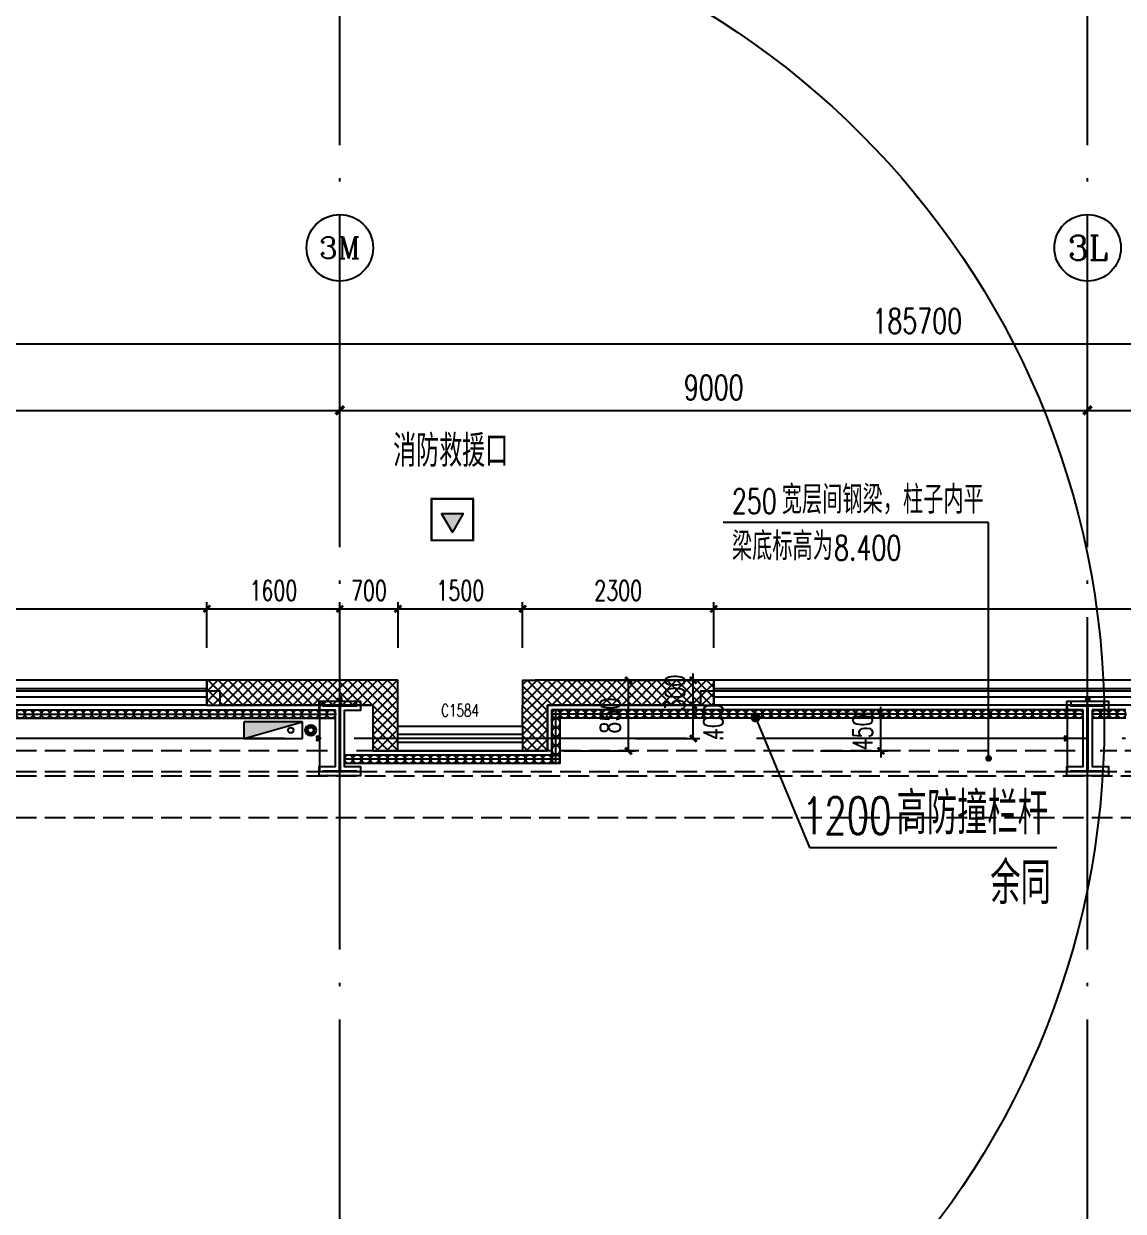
# Model space of a CAD drawing. Extents: x -1313754 to 847533, y 489853 to 941203.
# Drawn here: x -231658 to -218425, y 615032 to 629320 of the extents above; entities that cross this region are included whole.
import ezdxf
from ezdxf.enums import TextEntityAlignment as Align

# ---------------------------------------------------------------- set-up
doc = ezdxf.new("R2010")
doc.units = 0
doc.header["$LTSCALE"] = 1000
doc.header["$MEASUREMENT"] = 0
doc.linetypes.add('DASH', pattern=[0.35, 0.25, -0.1])
doc.linetypes.add('DOTE', pattern=[2.42, 2, -0.2, 0.02, -0.2])
doc.layers.get('Defpoints').update_dxf_attribs({"color": 210})
for name, color, linetype in [('A-AXIS-D', 1, 'Continuous'), ('A-AXIS-DOTE', 14, 'DOTE'), ('A-AXIS-DP', 126, 'Continuous'), ('A-AXIS-SYMB', 3, 'Continuous'), ('A-HATCH-2', 251, 'Continuous'), ('A-HRAIL', 173, 'Continuous'), ('A-LIN-V', 9, 'Continuous'), ('A-SFCE', 30, 'Continuous'), ('A-TEXT', 61, 'Continuous'), ('A-WINDOW', 140, 'Continuous'), ('AS-COLN', 6, 'Continuous'), ('AS-WALL', 40, 'Continuous'), ('AS-结构边线层', 200, 'Continuous'), ('DIM_SYMB', 3, 'Continuous'), ('PUB_HATCH', 8, 'Continuous'), ('PUB_TEXT', 7, 'Continuous'), ('RP-N2-01$0$$0$A-WIND-J', 1, 'Continuous'), ('RP-N2-01$0$A-WIND-J', 3, 'Continuous'), ('SB_ZF消火栓', 10, 'Continuous'), ('SB_ZF消火栓M', 10, 'Continuous'), ('建-窗', 4, 'Continuous'), ('建-门窗编号', 7, 'Continuous')]:
    doc.layers.add(name, color=color, linetype=linetype)
doc.layers.add('LG-ZF消防', color=1, linetype='Continuous', lineweight=60)
doc.styles.add('_TCH_AXIS', font='COMPLEX', dxfattribs={"bigfont": 'GBCBIG'})
doc.styles.add('_TCH_DIM', font='SIMPLEX', dxfattribs={"bigfont": 'GBCBIG'})
doc.styles.add('_TCH_DIM_T3', font='SIMPLEX', dxfattribs={"width": 0.705882, "bigfont": 'GBCBIG'})
doc.styles.add('A-WIN-LABEL', font='SIMPLEX', dxfattribs={"bigfont": 'GBCBIG'})
doc.dimstyles.new('_TCH_ARCH&&10', dxfattribs={"dimtxt": 29.75, "dimasz": 10, "dimexe": 10, "dimexo": 10, "dimgap": 12.625, "dimtad": 1, "dimdec": 0, "dimzin": 0, "dimdsep": 46, "dimtxsty": '_TCH_DIM_T3', "dimblk": 'ARCHTICK', "dimcen": 0.09, "dimclrt": 7, "dimazin": 2, "dimtfac": 1, "dimtdec": 0, "dimtix": 1, "dimtmove": 2, "dimatfit": 3, "dimfxl": 0, "dimtolj": 1, "dimtzin": 0, "dimarcsym": 0})
doc.dimstyles.new('_TCH_ARCH&&100', dxfattribs={"dimtxt": 297.5, "dimasz": 100, "dimexe": 100, "dimexo": 100, "dimgap": 126.25, "dimtad": 1, "dimdec": 0, "dimzin": 0, "dimdsep": 46, "dimtxsty": '_TCH_DIM_T3', "dimblk": 'ARCHTICK', "dimcen": 0.09, "dimclrt": 7, "dimazin": 2, "dimtfac": 1, "dimtdec": 0, "dimtix": 1, "dimtmove": 2, "dimatfit": 3, "dimfxl": 0, "dimtolj": 1, "dimtzin": 0, "dimarcsym": 0})
doc.dimstyles.new('_TCH_ARCH&&80', dxfattribs={"dimtxt": 238, "dimasz": 80, "dimexe": 80, "dimexo": 80, "dimgap": 101, "dimtad": 1, "dimdec": 0, "dimzin": 0, "dimdsep": 46, "dimtxsty": '_TCH_DIM_T3', "dimblk": 'ARCHTICK', "dimcen": 0.09, "dimclrt": 7, "dimazin": 2, "dimtfac": 1, "dimtdec": 0, "dimtix": 1, "dimtmove": 2, "dimatfit": 3, "dimfxl": 0, "dimtolj": 1, "dimtzin": 0, "dimarcsym": 0})
pattern_1 = [(45, (60, 0), (-60.000061, 60.000061), []), (135, (60, 0), (-60.000061, -60.000061), [])]

# ---------------------------------------------------------------- blocks, each defined once
blk = doc.blocks.new('_ArchTick')
at = {"color": 0, "linetype": 'ByBlock', "const_width": 0.4}
blk.add_lwpolyline([(-0.5, -0.5), (0.5, 0.5)], dxfattribs=at)
blk = doc.blocks.new('*D1420')
at = {"layer": 'A-AXIS-D', "color": 0, "lineweight": -2}
for p, q in [((-16118, -180910), (-16118, -180052)), ((-16118, -180152), (-7118, -180152)), ((-7118, -180910), (-7118, -180052))]:
    blk.add_line(p, q, dxfattribs=at)
at = {"layer": 'Defpoints', "color": 0}
for p in [(-7118, -180152), (-16118, -181010), (-7118, -181010)]:
    blk.add_point(p, dxfattribs=at)
at = {"layer": 'A-AXIS-D', "color": 0, "lineweight": -2, "xscale": 100, "yscale": 100, "zscale": 100, "rotation": 180}
blk.add_blockref('_ArchTick', (-16118, -180152), dxfattribs=at)
at = {"layer": 'A-AXIS-D', "color": 0, "lineweight": -2, "xscale": 100, "yscale": 100, "zscale": 100}
blk.add_blockref('_ArchTick', (-7118, -180152), dxfattribs=at)
at = {"layer": 'A-AXIS-D', "color": 7, "insert": (-11618, -179877), "char_height": 297.5, "attachment_point": 5, "style": '_TCH_DIM_T3'}
blk.add_mtext('\\A1;9000', dxfattribs=at)
blk = doc.blocks.new('*D1421')
at = {"layer": 'A-AXIS-D', "color": 0, "lineweight": -2}
for p, q in [((-7118, -180910), (-7118, -180052)), ((-7118, -180152), (1882, -180152)), ((1882, -180910), (1882, -180052))]:
    blk.add_line(p, q, dxfattribs=at)
at = {"layer": 'Defpoints', "color": 0}
for p in [(1882, -180152), (-7118, -181010), (1882, -181010)]:
    blk.add_point(p, dxfattribs=at)
at = {"layer": 'A-AXIS-D', "color": 0, "lineweight": -2, "xscale": 100, "yscale": 100, "zscale": 100, "rotation": 180}
blk.add_blockref('_ArchTick', (-7118, -180152), dxfattribs=at)
at = {"layer": 'A-AXIS-D', "color": 0, "lineweight": -2, "xscale": 100, "yscale": 100, "zscale": 100}
blk.add_blockref('_ArchTick', (1882, -180152), dxfattribs=at)
at = {"layer": 'A-AXIS-D', "color": 7, "insert": (-2618, -179877), "char_height": 297.5, "attachment_point": 5, "style": '_TCH_DIM_T3'}
blk.add_mtext('\\A1;9000', dxfattribs=at)
blk = doc.blocks.new('*D1422')
at = {"layer": 'A-AXIS-D', "color": 0, "lineweight": -2}
for p, q in [((1882, -180910), (1882, -180052)), ((1882, -180152), (10882, -180152)), ((10882, -180910), (10882, -180052))]:
    blk.add_line(p, q, dxfattribs=at)
at = {"layer": 'Defpoints', "color": 0}
for p in [(10882, -180152), (1882, -181010), (10882, -181010)]:
    blk.add_point(p, dxfattribs=at)
at = {"layer": 'A-AXIS-D', "color": 0, "lineweight": -2, "xscale": 100, "yscale": 100, "zscale": 100, "rotation": 180}
blk.add_blockref('_ArchTick', (1882, -180152), dxfattribs=at)
at = {"layer": 'A-AXIS-D', "color": 0, "lineweight": -2, "xscale": 100, "yscale": 100, "zscale": 100}
blk.add_blockref('_ArchTick', (10882, -180152), dxfattribs=at)
at = {"layer": 'A-AXIS-D', "color": 7, "insert": (6382, -179877), "char_height": 297.5, "attachment_point": 5, "style": '_TCH_DIM_T3'}
blk.add_mtext('\\A1;9000', dxfattribs=at)
blk = doc.blocks.new('*D1433')
at = {"layer": 'A-AXIS-D', "color": 0, "lineweight": -2}
for p, q in [((-93018, -180810), (-93018, -179252)), ((92682, -180810), (92682, -179252)), ((-93018, -179352), (92682, -179352))]:
    blk.add_line(p, q, dxfattribs=at)
at = {"layer": 'Defpoints', "color": 0}
for p in [(92682, -179352), (-93018, -180910), (92682, -180910)]:
    blk.add_point(p, dxfattribs=at)
at = {"layer": 'A-AXIS-D', "color": 0, "lineweight": -2, "xscale": 100, "yscale": 100, "zscale": 100, "rotation": 180}
blk.add_blockref('_ArchTick', (-93018, -179352), dxfattribs=at)
at = {"layer": 'A-AXIS-D', "color": 0, "lineweight": -2, "xscale": 100, "yscale": 100, "zscale": 100}
blk.add_blockref('_ArchTick', (92682, -179352), dxfattribs=at)
at = {"layer": 'A-AXIS-D', "color": 7, "insert": (-168, -179077), "char_height": 297.5, "attachment_point": 5, "style": '_TCH_DIM_T3'}
blk.add_mtext('\\A1;185700', dxfattribs=at)
blk = doc.blocks.new('43243')
at = {"layer": 'AS-结构边线层'}
blk.add_lwpolyline([(-200454, 621120), (-210494, 621120), (-210494, 621290), (-223514, 621290), (-223514, 621120), (-225354, 621120), (-225354, 620570), (-227454, 620570), (-227454, 621120), (-229294, 621120), (-229294, 621290), (-250514, 621290), (-250514, 621120), (-252354, 621120), (-252354, 620570), (-254454, 620570), (-254454, 621120), (-263994, 621120), (-263994, 621290), (-277514, 621290)], dxfattribs=at)
blk = doc.blocks.new('*D1754')
at = {"layer": 'A-AXIS-DP', "color": 0, "lineweight": -2}
for p, q in [((-221342, 621020), (-221342, 621100)), ((-222070, 621020), (-221262, 621020)), ((-221342, 620570), (-221342, 621020)), ((-222070, 620570), (-221262, 620570)), ((-221342, 620570), (-221342, 620490))]:
    blk.add_line(p, q, dxfattribs=at)
at = {"layer": 'Defpoints', "color": 0}
for p in [(-222150, 621020), (-221342, 621020), (-222150, 620570)]:
    blk.add_point(p, dxfattribs=at)
at = {"layer": 'A-AXIS-DP', "color": 0, "lineweight": -2, "xscale": 80, "yscale": 80, "zscale": 80}
for p, rotation in [((-221342, 621020), 270), ((-221342, 620570), 90)]:
    blk.add_blockref('_ArchTick', p, dxfattribs=dict(at, rotation=rotation))
at = {"layer": 'A-AXIS-DP', "color": 7, "insert": (-221562, 620795), "char_height": 238, "attachment_point": 5, "rotation": 90, "style": '_TCH_DIM_T3'}
blk.add_mtext('\\A1;450', dxfattribs=at)
blk = doc.blocks.new('4324324')
at = {"layer": 'A-HATCH-2', "linetype": 'DASH'}
for p, q in [((-294754.2, 620270), (-135554.2, 620270)), ((-294754.2, 619770), (-135554.2, 619770))]:
    blk.add_line(p, q, dxfattribs=at)
blk = doc.blocks.new('*D1767')
at = {"layer": 'A-AXIS-DP', "color": 0, "lineweight": -2}
for p, q in [((-165054, 621030), (-165054, 621079)), ((-165054, 621069), (-164654, 621069)), ((-164654, 621030), (-164654, 621079))]:
    blk.add_line(p, q, dxfattribs=at)
at = {"layer": 'Defpoints', "color": 0}
for p in [(-165054, 621020), (-164654, 621069), (-164654, 621020)]:
    blk.add_point(p, dxfattribs=at)
at = {"layer": 'A-AXIS-DP', "color": 0, "lineweight": -2, "xscale": 10, "yscale": 10, "zscale": 10, "rotation": 180}
blk.add_blockref('_ArchTick', (-165054, 621069), dxfattribs=at)
at = {"layer": 'A-AXIS-DP', "color": 0, "lineweight": -2, "xscale": 10, "yscale": 10, "zscale": 10}
blk.add_blockref('_ArchTick', (-164654, 621069), dxfattribs=at)
at = {"layer": 'A-AXIS-DP', "color": 7, "insert": (-164854, 621096), "char_height": 29.8, "attachment_point": 5, "style": '_TCH_DIM_T3'}
blk.add_mtext('\\A1;400', dxfattribs=at)
blk = doc.blocks.new('*D1768')
at = {"layer": 'A-AXIS-DP', "color": 0, "lineweight": -2}
for p, q in [((-165064, 621020), (-165105, 621020)), ((-165095, 620220), (-165095, 621020)), ((-165064, 620220), (-165105, 620220))]:
    blk.add_line(p, q, dxfattribs=at)
at = {"layer": 'Defpoints', "color": 0}
for p in [(-165095, 621020), (-165054, 621020), (-165054, 620220)]:
    blk.add_point(p, dxfattribs=at)
at = {"layer": 'A-AXIS-DP', "color": 0, "lineweight": -2, "xscale": 10, "yscale": 10, "zscale": 10}
for p, rotation in [((-165095, 621020), 90), ((-165095, 620220), 270)]:
    blk.add_blockref('_ArchTick', p, dxfattribs=dict(at, rotation=rotation))
at = {"layer": 'A-AXIS-DP', "color": 7, "insert": (-165123, 620620), "char_height": 29.8, "attachment_point": 5, "rotation": 90, "style": '_TCH_DIM_T3'}
blk.add_mtext('\\A1;800', dxfattribs=at)
blk = doc.blocks.new('RP-N2-01$0$$0$xfjy')
at = {"layer": 'RP-N2-01$0$$0$A-WIND-J'}
h = blk.add_hatch(color=256, dxfattribs=at)
h.dxf.hatch_style = 1
h.paths.add_polyline_path([(1141876, -26214), (1142135, -26214), (1142005, -25989)])
at = {"layer": 'RP-N2-01$0$$0$A-WIND-J', "const_width": 25}
blk.add_lwpolyline([(1141755, -25889), (1141755, -26389), (1142255, -26389), (1142255, -25889)], close=True, dxfattribs=at)
at = {"layer": 'RP-N2-01$0$$0$A-WIND-J'}
for points in [[(1141755, -26389), (1142255, -26389), (1142255, -25889), (1141755, -25889)], [(1141876, -26214), (1142135, -26214), (1142005, -25989)]]:
    blk.add_lwpolyline(points, close=True, dxfattribs=at)
blk = doc.blocks.new('RP-N2-01$0$xfjy')
at = {"layer": 'RP-N2-01$0$$0$A-WIND-J'}
blk.add_blockref('RP-N2-01$0$$0$xfjy', (0, 0), dxfattribs=at)
blk = doc.blocks.new('1232')
at = {"layer": 'RP-N2-01$0$A-WIND-J', "xscale": -1, "rotation": 180}
blk.add_blockref('RP-N2-01$0$xfjy', (-1368505, 597215, 0), dxfattribs=at)
at = {"layer": 'A-TEXT', "style": '_TCH_DIM'}
blk.add_text('消防救援口', height=384.1, dxfattribs=at).set_placement((-227211, 623989, 0))
blk = doc.blocks.new('99平面图例外参$0$$LinePat$圆环')
for points in [[(0, 150), (300, 150)], [(0, 0), (300, 0)], [(0, -150), (300, -150)]]:
    blk.add_lwpolyline(points)
at = {"color": 0}
blk.add_circle((150, 0), 150, dxfattribs=at)
blk = doc.blocks.new('34242343243')
at = {"layer": 'A-HRAIL', "yscale": 0.3333333333333333, "zscale": 0.3333333333333333}
for p, xscale, rotation in [((-231748, 621014), 0.3368181818181785, 2.040338504593629e-10), ((-231647, 621014), 0.3368181818181785, 2.040338504593629e-10), ((-231546, 621014), 0.3368181818181785, 2.040338504593629e-10), ((-231445, 621014), 0.3368181818181785, 2.040338504593629e-10), ((-231344, 621014), 0.3368181818181785, 2.040338504593629e-10), ((-231243, 621014), 0.3368181818181785, 2.040338504593629e-10), ((-231142, 621014), 0.3368181818181785, 2.040338504593629e-10), ((-231041, 621014), 0.3368181818181785, 2.040338504593629e-10), ((-230940, 621014), 0.3368181818181785, 2.040338504593629e-10), ((-230839, 621014), 0.3368181818181785, 2.040338504593629e-10), ((-230737, 621014), 0.3368181818181785, 2.040338504593629e-10), ((-230636, 621014), 0.3368181818181785, 2.040338504593629e-10), ((-230535, 621014), 0.3368181818181785, 2.040338504593629e-10), ((-230434, 621014), 0.3368181818181785, 2.040338504593629e-10), ((-230333, 621014), 0.3368181818181785, 2.040338504593629e-10), ((-230232, 621014), 0.3368181818181785, 2.040338504593629e-10), ((-230131, 621014), 0.3368181818181785, 2.040338504593629e-10), ((-230030, 621014), 0.3368181818181785, 2.040338504593629e-10), ((-229929, 621014), 0.3368181818181785, 2.040338504593629e-10), ((-229828, 621014), 0.3368181818181785, 2.040338504593629e-10), ((-229727, 621014), 0.3368181818181785, 2.040338504593629e-10), ((-229626, 621014), 0.3368181818181785, 2.040338504593629e-10), ((-229525, 621014), 0.3368181818181785, 2.040338504593629e-10), ((-229424, 621014), 0.3368181818181785, 2.040338504593629e-10), ((-229323, 621014), 0.3368181818181785, 2.040338504593629e-10), ((-229222, 621014), 0.3368181818181785, 2.040338504593629e-10), ((-229121, 621014), 0.3368181818181785, 2.040338504593629e-10), ((-229020, 621014), 0.3368181818181785, 2.040338504593629e-10), ((-228919, 621014), 0.3368181818181785, 2.040338504593629e-10), ((-228818, 621014), 0.3368181818181785, 2.040338504593629e-10), ((-228717, 621014), 0.3368181818181785, 2.040338504593629e-10), ((-228616, 621014), 0.3368181818181785, 2.040338504593629e-10), ((-228514, 621014), 0.3368181818181785, 2.040338504593629e-10), ((-228413, 621014), 0.3368181818181785, 2.040338504593629e-10), ((-228312, 621014), 0.3368181818181785, 2.040338504593629e-10), ((-228211, 621014), 0.3368181818181785, 2.040338504593629e-10), ((-228110, 621014), 0.3368181818181785, 2.040338504593629e-10), ((-228009, 621014), 0.3368181818181785, 2.040338504593629e-10), ((-225254, 620962), -0.3611111227129974, 270), ((-225203, 621014), -0.3384127415468572, 359.9999999997966), ((-225254, 620853), -0.3611111227129974, 270), ((-225101, 621014), -0.3384127415468572, 359.9999999997966), ((-225000, 621014), -0.3384127415468572, 359.9999999997966), ((-224898, 621014), -0.3384127415468572, 359.9999999997966), ((-224797, 621014), -0.3384127415468572, 359.9999999997966), ((-224695, 621014), -0.3384127415468572, 359.9999999997966), ((-224594, 621014), -0.3384127415468572, 359.9999999997966), ((-224492, 621014), -0.3384127415468572, 359.9999999997966), ((-224390, 621014), -0.3384127415468572, 359.9999999997966), ((-224289, 621014), -0.3384127415468572, 359.9999999997966), ((-224187, 621014), -0.3384127415468572, 359.9999999997966), ((-224086, 621014), -0.3384127415468572, 359.9999999997966), ((-223984, 621014), -0.3384127415468572, 359.9999999997966), ((-223883, 621014), -0.3384127415468572, 359.9999999997966), ((-223781, 621014), -0.3384127415468572, 359.9999999997966), ((-223680, 621014), -0.3384127415468572, 359.9999999997966), ((-223578, 621014), -0.3384127415468572, 359.9999999997966), ((-223477, 621014), -0.3384127415468572, 359.9999999997966), ((-223375, 621014), -0.3384127415468572, 359.9999999997966), ((-223274, 621014), -0.3384127415468572, 359.9999999997966), ((-223172, 621014), -0.3384127415468572, 359.9999999997966), ((-223071, 621014), -0.3384127415468572, 359.9999999997966), ((-222969, 621014), -0.3384127415468572, 359.9999999997966), ((-222868, 621014), -0.3384127415468572, 359.9999999997966), ((-222766, 621014), -0.3384127415468572, 359.9999999997966), ((-222665, 621014), -0.3384127415468572, 359.9999999997966), ((-222563, 621014), -0.3384127415468572, 359.9999999997966), ((-222462, 621014), -0.3384127415468572, 359.9999999997966), ((-222360, 621014), -0.3384127415468572, 359.9999999997966), ((-222258, 621014), -0.3384127415468572, 359.9999999997966), ((-222157, 621014), -0.3384127415468572, 359.9999999997966), ((-222055, 621014), -0.3384127415468572, 359.9999999997966), ((-221954, 621014), -0.3384127415468572, 359.9999999997966), ((-221852, 621014), -0.3384127415468572, 359.9999999997966), ((-221751, 621014), -0.3384127415468572, 359.9999999997966), ((-221649, 621014), -0.3384127415468572, 359.9999999997966), ((-221548, 621014), -0.3384127415468572, 359.9999999997966), ((-221446, 621014), -0.3384127415468572, 359.9999999997966), ((-221345, 621014), -0.3384127415468572, 359.9999999997966), ((-221243, 621014), -0.3384127415468572, 359.9999999997966), ((-221142, 621014), -0.3384127415468572, 359.9999999997966), ((-221040, 621014), -0.3384127415468572, 359.9999999997966), ((-220939, 621014), -0.3384127415468572, 359.9999999997966), ((-220837, 621014), -0.3384127415468572, 359.9999999997966), ((-220736, 621014), -0.3384127415468572, 359.9999999997966), ((-220634, 621014), -0.3384127415468572, 359.9999999997966), ((-220533, 621014), -0.3384127415468572, 359.9999999997966), ((-220431, 621014), -0.3384127415468572, 359.9999999997966), ((-220330, 621014), -0.3384127415468572, 359.9999999997966), ((-220228, 621014), -0.3384127415468572, 359.9999999997966), ((-220126, 621014), -0.3384127415468572, 359.9999999997966), ((-220025, 621014), -0.3384127415468572, 359.9999999997966), ((-219923, 621014), -0.3384127415468572, 359.9999999997966), ((-219822, 621014), -0.3384127415468572, 359.9999999997966), ((-219720, 621014), -0.3384127415468572, 359.9999999997966), ((-219619, 621014), -0.3384127415468572, 359.9999999997966), ((-219517, 621014), -0.3384127415468572, 359.9999999997966), ((-219416, 621014), -0.3384127415468572, 359.9999999997966), ((-219314, 621014), -0.3384127415468572, 359.9999999997966), ((-219213, 621014), -0.3384127415468572, 359.9999999997966), ((-219111, 621014), -0.3384127415468572, 359.9999999997966), ((-219010, 621014), -0.3384127415468572, 359.9999999997966), ((-218908, 621014), -0.3384127415468572, 359.9999999997966), ((-218699, 621014), -0.3368181818181818, 359.9999999997967), ((-218598, 621014), -0.3368181818181818, 359.9999999997967), ((-218497, 621014), -0.3368181818181818, 359.9999999997967), ((-218396, 621014), -0.3368181818181818, 359.9999999997967), ((-225254, 620745), -0.3611111227129974, 270), ((-225254, 620637), -0.3611111227129974, 270), ((-225254, 620528), -0.3611111227129974, 270), ((-225254, 620420), -0.3611111227129974, 270)]:
    blk.add_blockref('99平面图例外参$0$$LinePat$圆环', p, dxfattribs=dict(at, xscale=xscale, rotation=rotation))
at = {"layer": 'A-HRAIL', "xscale": -0.3461333288391431, "yscale": 0.3333333333333333, "zscale": 0.3333333333333333}
for p in [(-227696, 620470), (-227593, 620470), (-227489, 620470), (-227385, 620470), (-227281, 620470), (-227177, 620470), (-227073, 620470), (-226969, 620470), (-226866, 620470), (-226762, 620470), (-226658, 620470), (-226554, 620470), (-226450, 620470), (-226346, 620470), (-226243, 620470), (-226139, 620470), (-226035, 620470), (-225931, 620470), (-225827, 620470), (-225723, 620470), (-225620, 620470), (-225516, 620470), (-225412, 620470), (-225308, 620470), (-225204, 620470)]:
    blk.add_blockref('99平面图例外参$0$$LinePat$圆环', p, dxfattribs=at)
blk = doc.blocks.new('A$C5D961328')
at = {"layer": 'SB_ZF消火栓'}
blk.add_hatch(color=256, dxfattribs=at).paths.add_polyline_path([(0, 40), (700, 40), (700, 240)])
at = {"layer": 'A-LIN-V', "ltscale": 500}
blk.add_circle((350, 40), 10001, dxfattribs=at)
at = {"layer": 'SB_ZF消火栓'}
for p, q in [((700, 240), (0, 240)), ((0, 240), (0, 40)), ((700, 240), (0, 40)), ((700, 240), (700, 40)), ((0, 40), (700, 40))]:
    blk.add_line(p, q, dxfattribs=at)
at = {"layer": 'SB_ZF消火栓', "color": 1}
blk.add_circle((140, 140), 32.5, dxfattribs=at)
blk = doc.blocks.new('we42342343234')
at = {"layer": 'LG-ZF消防'}
blk.add_circle((-228204, 620820), 50, dxfattribs=at)
at = {"layer": 'SB_ZF消火栓M', "rotation": 180}
blk.add_blockref('A$C5D961328', (-228304, 620960), dxfattribs=at)
blk = doc.blocks.new('234243242332')
at = {"layer": 'SB_ZF消火栓'}
blk.add_blockref('we42342343234', (0, 0), dxfattribs=at)
blk = doc.blocks.new('*D741')
at = {"layer": 'A-AXIS-DP', "color": 0, "lineweight": -2}
for p, q in [((-224294, 621420), (-223520, 621420)), ((-223600, 621420), (-223600, 621500)), ((-223600, 621120), (-223600, 621420)), ((-224294, 621120), (-223520, 621120)), ((-223600, 621120), (-223600, 621040))]:
    blk.add_line(p, q, dxfattribs=at)
at = {"layer": 'Defpoints', "color": 0}
for p in [(-224374, 621420), (-223600, 621420), (-224374, 621120)]:
    blk.add_point(p, dxfattribs=at)
at = {"layer": 'A-AXIS-DP', "color": 0, "lineweight": -2, "xscale": 80, "yscale": 80, "zscale": 80}
for p, rotation in [((-223600, 621420), 270), ((-223600, 621120), 90)]:
    blk.add_blockref('_ArchTick', p, dxfattribs=dict(at, rotation=rotation))
at = {"layer": 'A-AXIS-DP', "color": 7, "insert": (-223820, 621270), "char_height": 238, "attachment_point": 5, "rotation": 90, "style": '_TCH_DIM_T3'}
blk.add_mtext('\\A1;300', dxfattribs=at)
blk = doc.blocks.new('*D742')
at = {"layer": 'A-AXIS-DP', "color": 0, "lineweight": -2}
for p, q in [((-224294, 621120), (-223520, 621120)), ((-223600, 620720), (-223600, 621120)), ((-224294, 620720), (-223520, 620720))]:
    blk.add_line(p, q, dxfattribs=at)
at = {"layer": 'Defpoints', "color": 0}
for p in [(-224374, 621120), (-223600, 621120), (-224374, 620720)]:
    blk.add_point(p, dxfattribs=at)
at = {"layer": 'A-AXIS-DP', "color": 0, "lineweight": -2, "xscale": 80, "yscale": 80, "zscale": 80}
for p, rotation in [((-223600, 621120), 90), ((-223600, 620720), 270)]:
    blk.add_blockref('_ArchTick', p, dxfattribs=dict(at, rotation=rotation))
at = {"layer": 'A-AXIS-DP', "color": 7, "insert": (-223360, 620920), "char_height": 238, "attachment_point": 5, "rotation": 90, "style": '_TCH_DIM_T3'}
blk.add_mtext('\\A1;400', dxfattribs=at)
blk = doc.blocks.new('*D743')
at = {"layer": 'A-AXIS-DP', "color": 0, "lineweight": -2}
for p, q in [((-225164, 621420), (-224300, 621420)), ((-224380, 620570), (-224380, 621420)), ((-225164, 620570), (-224300, 620570))]:
    blk.add_line(p, q, dxfattribs=at)
at = {"layer": 'Defpoints', "color": 0}
for p in [(-225244, 621420), (-224380, 621420), (-225244, 620570)]:
    blk.add_point(p, dxfattribs=at)
at = {"layer": 'A-AXIS-DP', "color": 0, "lineweight": -2, "xscale": 80, "yscale": 80, "zscale": 80}
for p, rotation in [((-224380, 621420), 90), ((-224380, 620570), 270)]:
    blk.add_blockref('_ArchTick', p, dxfattribs=dict(at, rotation=rotation))
at = {"layer": 'A-AXIS-DP', "color": 7, "insert": (-224600, 620995), "char_height": 238, "attachment_point": 5, "rotation": 90, "style": '_TCH_DIM_T3'}
blk.add_mtext('\\A1;850', dxfattribs=at)
blk = doc.blocks.new('*D919')
at = {"layer": 'A-AXIS-DP', "color": 0, "lineweight": -2}
for p, q in [((-250354, 621810), (-250354, 622360)), ((-250354, 622280), (-229454, 622280)), ((-229454, 621810), (-229454, 622360))]:
    blk.add_line(p, q, dxfattribs=at)
at = {"layer": 'Defpoints', "color": 0}
for p in [(-229454, 622280), (-250354, 621730), (-229454, 621730)]:
    blk.add_point(p, dxfattribs=at)
at = {"layer": 'A-AXIS-DP', "color": 0, "lineweight": -2, "xscale": 80, "yscale": 80, "zscale": 80, "rotation": 180}
blk.add_blockref('_ArchTick', (-250354, 622280), dxfattribs=at)
at = {"layer": 'A-AXIS-DP', "color": 0, "lineweight": -2, "xscale": 80, "yscale": 80, "zscale": 80}
blk.add_blockref('_ArchTick', (-229454, 622280), dxfattribs=at)
at = {"layer": 'A-AXIS-DP', "color": 7, "insert": (-239904, 622500), "char_height": 238, "attachment_point": 5, "style": '_TCH_DIM_T3'}
blk.add_mtext('\\A1;20900', dxfattribs=at)
blk = doc.blocks.new('*D920')
at = {"layer": 'A-AXIS-DP', "color": 0, "lineweight": -2}
for p, q in [((-229454, 621810), (-229454, 622360)), ((-229454, 622280), (-227854, 622280)), ((-227854, 621810), (-227854, 622360))]:
    blk.add_line(p, q, dxfattribs=at)
at = {"layer": 'Defpoints', "color": 0}
for p in [(-227854, 622280), (-229454, 621730), (-227854, 621730)]:
    blk.add_point(p, dxfattribs=at)
at = {"layer": 'A-AXIS-DP', "color": 0, "lineweight": -2, "xscale": 80, "yscale": 80, "zscale": 80, "rotation": 180}
blk.add_blockref('_ArchTick', (-229454, 622280), dxfattribs=at)
at = {"layer": 'A-AXIS-DP', "color": 0, "lineweight": -2, "xscale": 80, "yscale": 80, "zscale": 80}
blk.add_blockref('_ArchTick', (-227854, 622280), dxfattribs=at)
at = {"layer": 'A-AXIS-DP', "color": 7, "insert": (-228654, 622500), "char_height": 238, "attachment_point": 5, "style": '_TCH_DIM_T3'}
blk.add_mtext('\\A1;1600', dxfattribs=at)
blk = doc.blocks.new('*D921')
at = {"layer": 'A-AXIS-DP', "color": 0, "lineweight": -2}
for p, q in [((-227854, 621810), (-227854, 622360)), ((-227854, 622280), (-227154, 622280)), ((-227154, 621810), (-227154, 622360))]:
    blk.add_line(p, q, dxfattribs=at)
at = {"layer": 'Defpoints', "color": 0}
for p in [(-227154, 622280), (-227854, 621730), (-227154, 621730)]:
    blk.add_point(p, dxfattribs=at)
at = {"layer": 'A-AXIS-DP', "color": 0, "lineweight": -2, "xscale": 80, "yscale": 80, "zscale": 80, "rotation": 180}
blk.add_blockref('_ArchTick', (-227854, 622280), dxfattribs=at)
at = {"layer": 'A-AXIS-DP', "color": 0, "lineweight": -2, "xscale": 80, "yscale": 80, "zscale": 80}
blk.add_blockref('_ArchTick', (-227154, 622280), dxfattribs=at)
at = {"layer": 'A-AXIS-DP', "color": 7, "insert": (-227504, 622500), "char_height": 238, "attachment_point": 5, "style": '_TCH_DIM_T3'}
blk.add_mtext('\\A1;700', dxfattribs=at)
blk = doc.blocks.new('*D922')
at = {"layer": 'A-AXIS-DP', "color": 0, "lineweight": -2}
for p, q in [((-227154, 621810), (-227154, 622360)), ((-227154, 622280), (-225654, 622280)), ((-225654, 621810), (-225654, 622360))]:
    blk.add_line(p, q, dxfattribs=at)
at = {"layer": 'Defpoints', "color": 0}
for p in [(-225654, 622280), (-227154, 621730), (-225654, 621730)]:
    blk.add_point(p, dxfattribs=at)
at = {"layer": 'A-AXIS-DP', "color": 0, "lineweight": -2, "xscale": 80, "yscale": 80, "zscale": 80, "rotation": 180}
blk.add_blockref('_ArchTick', (-227154, 622280), dxfattribs=at)
at = {"layer": 'A-AXIS-DP', "color": 0, "lineweight": -2, "xscale": 80, "yscale": 80, "zscale": 80}
blk.add_blockref('_ArchTick', (-225654, 622280), dxfattribs=at)
at = {"layer": 'A-AXIS-DP', "color": 7, "insert": (-226404, 622500), "char_height": 238, "attachment_point": 5, "style": '_TCH_DIM_T3'}
blk.add_mtext('\\A1;1500', dxfattribs=at)
blk = doc.blocks.new('*D923')
at = {"layer": 'A-AXIS-DP', "color": 0, "lineweight": -2}
for p, q in [((-225654, 621810), (-225654, 622360)), ((-225654, 622280), (-223354, 622280)), ((-223354, 621810), (-223354, 622360))]:
    blk.add_line(p, q, dxfattribs=at)
at = {"layer": 'Defpoints', "color": 0}
for p in [(-223354, 622280), (-225654, 621730), (-223354, 621730)]:
    blk.add_point(p, dxfattribs=at)
at = {"layer": 'A-AXIS-DP', "color": 0, "lineweight": -2, "xscale": 80, "yscale": 80, "zscale": 80, "rotation": 180}
blk.add_blockref('_ArchTick', (-225654, 622280), dxfattribs=at)
at = {"layer": 'A-AXIS-DP', "color": 0, "lineweight": -2, "xscale": 80, "yscale": 80, "zscale": 80}
blk.add_blockref('_ArchTick', (-223354, 622280), dxfattribs=at)
at = {"layer": 'A-AXIS-DP', "color": 7, "insert": (-224504, 622500), "char_height": 238, "attachment_point": 5, "style": '_TCH_DIM_T3'}
blk.add_mtext('\\A1;2300', dxfattribs=at)
blk = doc.blocks.new('*D924')
at = {"layer": 'A-AXIS-DP', "color": 0, "lineweight": -2}
for p, q in [((-223354, 621810), (-223354, 622360)), ((-223354, 622280), (-210654, 622280)), ((-210654, 621810), (-210654, 622360))]:
    blk.add_line(p, q, dxfattribs=at)
at = {"layer": 'Defpoints', "color": 0}
for p in [(-210654, 622280), (-223354, 621730), (-210654, 621730)]:
    blk.add_point(p, dxfattribs=at)
at = {"layer": 'A-AXIS-DP', "color": 0, "lineweight": -2, "xscale": 80, "yscale": 80, "zscale": 80, "rotation": 180}
blk.add_blockref('_ArchTick', (-223354, 622280), dxfattribs=at)
at = {"layer": 'A-AXIS-DP', "color": 0, "lineweight": -2, "xscale": 80, "yscale": 80, "zscale": 80}
blk.add_blockref('_ArchTick', (-210654, 622280), dxfattribs=at)
at = {"layer": 'A-AXIS-DP', "color": 7, "insert": (-217004, 622500), "char_height": 238, "attachment_point": 5, "style": '_TCH_DIM_T3'}
blk.add_mtext('\\A1;12700', dxfattribs=at)
blk = doc.blocks.new('WINDOW2DLIB$DYNSTYLE$00000005')
at = {"color": 0}
for points in [[(-0.5, 0.5), (-0.5, -0.5)], [(-0.5, 0.5), (0.5, 0.5)], [(0.5, -0.5), (0.5, 0.5)], [(0.5, 0.16667), (-0.5, 0.16667)], [(0.5, -0.16667), (-0.5, -0.16667)], [(-0.5, -0.5), (0.5, -0.5)]]:
    blk.add_lwpolyline(points, dxfattribs=at)
blk = doc.blocks.new('dote')
at = {"layer": 'A-AXIS-D'}
for centre in [(-7117.8, -178196), (1882.2, -178196)]:
    blk.add_circle(centre, 400, dxfattribs=at)
at = {"layer": 'A-AXIS-DOTE', "ltscale": 2}
for p, q in [((-7117.8, -264080), (-7117.8, -167560.7)), ((1882.2, -264080), (1882.2, -167560.7)), ((98696.4, -184100), (-97273.6, -184100))]:
    blk.add_line(p, q, dxfattribs=at)
at = {"layer": 'PUB_TEXT', "style": '_TCH_AXIS'}
for s, height, p, p2 in [('3M', 260.31, (-7365.7, -178326.2), (-6869.9, -178326.2)), ('3L', 294.28, (1644, -178343.2), (2120.4, -178343.2))]:
    blk.add_text(s, height=height, dxfattribs=at).set_placement(p, p2, align=Align.FIT)
at = {"layer": 'A-AXIS-D'}
for base, p1, p2, picture, middle in [((92682.2, -179352.2), (-93017.8, -180910.2), (92682.2, -180910.2), '*D1433', (-167.8, -179077.2)), ((-7117.8, -180152.2), (-16117.8, -181010.2), (-7117.8, -181010.2), '*D1420', (-11617.8, -179877.2)), ((1882.2, -180152.2), (-7117.8, -181010.2), (1882.2, -181010.2), '*D1421', (-2617.8, -179877.2)), ((10882.2, -180152.2), (1882.2, -181010.2), (10882.2, -181010.2), '*D1422', (6382.2, -179877.2))]:
    dim = blk.add_linear_dim(base=base, p1=p1, p2=p2, angle=0, dimstyle='_TCH_ARCH&&100', override={"dimgap": 0}, dxfattribs=at)
    dim.commit()
    dim.dimension.update_dxf_attribs({"geometry": picture, "text_midpoint": middle, "dimtype": 161})
blk = doc.blocks.new('3243243')
at = {"layer": 'A-AXIS-SYMB'}
for p, q in [((-220045.8, 623320), (-223240, 623320)), ((-220045.8, 620480), (-220045.8, 623320))]:
    blk.add_line(p, q, dxfattribs=at)
at = {"layer": 'A-AXIS-SYMB', "const_width": 40}
blk.add_lwpolyline([(-220045.8, 620460, 1), (-220045.8, 620500, 1)], format="xyb", close=True, dxfattribs=at)
at = {"layer": 'A-SFCE', "linetype": 'DASH'}
for p, q in [((-228004.2, 620570), (-245704.2, 620570)), ((-201004.2, 620570), (-218704.2, 620570)), ((-228004.2, 620320), (-245704.2, 620320)), ((-201004.2, 620320), (-218704.2, 620320))]:
    blk.add_line(p, q, dxfattribs=at)
at = {"layer": 'A-SFCE', "color": 2, "linetype": 'DASH'}
for p, q in [((-219004.2, 620570), (-227704.2, 620570)), ((-219004.2, 620320), (-227704.2, 620320))]:
    blk.add_line(p, q, dxfattribs=at)
at = {"layer": 'PUB_TEXT', "style": '_TCH_DIM'}
for s, p in [('宽层间钢梁，柱子内平', (-222535, 623425)), ('梁底标高为', (-223135, 622865))]:
    blk.add_text(s, height=337.59, dxfattribs=at).set_placement(p)
at = {"layer": 'PUB_TEXT', "style": '_TCH_DIM', "width": 0.705882}
for s, p in [('250', (-223135, 623425)), ('8.400', (-221906.3, 622865))]:
    blk.add_text(s, height=297.5, dxfattribs=at).set_placement(p)
at = {"layer": 'A-AXIS-DP', "color": 1}
dim = blk.add_aligned_dim(p1=(-222150, 620570), p2=(-222150, 621020), distance=-808, dimstyle='_TCH_ARCH&&80', dxfattribs=at)
dim.commit()
dim.dimension.update_dxf_attribs({"geometry": '*D1754', "text_midpoint": (-221562, 620795)})
blk = doc.blocks.new('w42343243')
at = {"layer": 'A-HATCH-2'}
blk.add_lwpolyline([(-165104.2, 621070), (-164604.2, 621070), (-164604.2, 620958), (-164800.2, 620958), (-164800.2, 620282), (-164604.2, 620282), (-164604.2, 620170), (-165104.2, 620170), (-165104.2, 620282), (-164908.2, 620282), (-164908.2, 620958), (-165104.2, 620958)], close=True, dxfattribs=at)
at = {"layer": 'AS-COLN', "color": 3}
blk.add_lwpolyline([(-165054.2, 621020), (-164654.2, 621020), (-164654.2, 621008), (-164850.2, 621008), (-164850.2, 620232), (-164654.2, 620232), (-164654.2, 620220), (-165054.2, 620220), (-165054.2, 620232), (-164858.2, 620232), (-164858.2, 621008), (-165054.2, 621008)], close=True, dxfattribs=at)
at = {"layer": 'A-AXIS-DP'}
for p1, p2, distance, picture, middle in [((-165054.2, 621020), (-164654.2, 621020), 48.8, '*D1767', (-164854.2, 621096.2)), ((-165054.2, 620220), (-165054.2, 621020), 41.2, '*D1768', (-165122.9, 620620))]:
    dim = blk.add_aligned_dim(p1=p1, p2=p2, distance=distance, dimstyle='_TCH_ARCH&&10', dxfattribs=at)
    dim.commit()
    dim.dimension.update_dxf_attribs({"geometry": picture, "text_midpoint": middle})
blk = doc.blocks.new('42343')
at = {"layer": 'A-WINDOW'}
for p in [(-63000, 100), (-54000, 100)]:
    blk.add_blockref('w42343243', p, dxfattribs=at)

msp = doc.modelspace()

# ---------------------------------------------------------------- hatches: boundary and pattern name
at = {"layer": 'PUB_HATCH'}
h = msp.add_hatch(dxfattribs=at)
h.set_pattern_fill('多孔材料', color=256, scale=30, style=0)
h.set_pattern_definition(pattern_1)
h.paths.add_polyline_path([(-227154.2, 621419.9), (-229454.2, 621419.9), (-229454.2, 621119.9), (-227454.2, 621119.9)])
h = msp.add_hatch(dxfattribs=at)
h.set_pattern_fill('多孔材料', color=256, scale=30, style=0)
h.set_pattern_definition(pattern_1)
h.paths.add_polyline_path([(-227454.2, 620569.9), (-227154.2, 620869.9), (-227154.2, 621419.9), (-227454.2, 621119.9)])
h = msp.add_hatch(dxfattribs=at)
h.set_pattern_fill('多孔材料', color=256, scale=30, style=0)
h.set_pattern_definition(pattern_1)
h.paths.add_polyline_path([(-225654.2, 621119.9), (-225504.2, 621219.9), (-225504.2, 621419.9), (-225654.2, 621419.9)])
h = msp.add_hatch(dxfattribs=at)
h.set_pattern_fill('多孔材料', color=256, scale=30, style=0)
h.set_pattern_definition(pattern_1)
h.paths.add_polyline_path([(-225354.2, 621119.9), (-223354.2, 621119.9), (-223354.2, 621419.9), (-225504.2, 621419.9), (-225504.2, 621219.9)])
h = msp.add_hatch(dxfattribs=at)
h.set_pattern_fill('多孔材料', color=256, scale=30, style=0)
h.set_pattern_definition(pattern_1)
h.paths.add_polyline_path([(-225654.2, 620869.9), (-225354.2, 620569.9), (-225354.2, 621119.9), (-225504.2, 621219.9), (-225654.2, 621119.9)])
h = msp.add_hatch(dxfattribs=at)
h.set_pattern_fill('多孔材料', color=256, scale=30, style=0)
h.set_pattern_definition(pattern_1)
h.paths.add_polyline_path([(-227454.2, 620569.9), (-227154.2, 620569.9), (-227154.2, 620869.9)])
h = msp.add_hatch(dxfattribs=at)
h.set_pattern_fill('多孔材料', color=256, scale=30, style=0)
h.set_pattern_definition(pattern_1)
h.paths.add_polyline_path([(-225654.2, 620869.9), (-225654.2, 620569.9), (-225354.2, 620569.9)])

# ---------------------------------------------------------------- linework, layer by layer
at = {"layer": 'AS-WALL'}
for p, q in [((-227154.2, 621419.9), (-229454.2, 621419.9)), ((-229454.2, 621419.9), (-229454.2, 621119.9)), ((-227154.2, 620869.9), (-227154.2, 621419.9)), ((-225654.2, 621419.9), (-225504.2, 621419.9)), ((-225654.2, 621419.9), (-225654.2, 621119.9)), ((-223354.2, 621419.9), (-225504.2, 621419.9)), ((-223354.2, 621119.9), (-223354.2, 621419.9)), ((-229454.2, 621119.9), (-227454.2, 621119.9)), ((-227454.2, 620569.9), (-227454.2, 621119.9)), ((-225654.2, 621119.9), (-225654.2, 621119.9)), ((-225654.2, 620869.9), (-225654.2, 621119.9)), ((-225354.2, 620569.9), (-225354.2, 621119.9)), ((-225354.2, 621119.9), (-223354.2, 621119.9)), ((-227154.2, 620569.9), (-227154.2, 620869.9)), ((-225654.2, 620869.9), (-225654.2, 620569.9)), ((-227454.2, 620569.9), (-227154.2, 620569.9)), ((-225654.2, 620569.9), (-225354.2, 620569.9))]:
    msp.add_line(p, q, dxfattribs=at)
at = {"layer": 'DIM_SYMB'}
for p, q in [((-222850, 620974), (-222200, 619410)), ((-222850, 620974), (-222200, 619410)), ((-222200, 619410), (-219225.8, 619410))]:
    msp.add_line(p, q, dxfattribs=at)
at = {"layer": 'DIM_SYMB', "const_width": 60}
msp.add_lwpolyline([(-222861.5, 621001.7, 1), (-222838.5, 620946.3, 1)], format="xyb", close=True, dxfattribs=at)
msp.add_lwpolyline([(-222861.5, 621001.7, 1), (-222838.5, 620946.3, 1)], format="xyb", close=True, dxfattribs=at)

# ---------------------------------------------------------------- block references
msp.add_blockref('1232', (0, 0))
at = {"layer": 'A-AXIS-DP'}
msp.add_blockref('3243243', (0, 0), dxfattribs=at)
at = {"layer": 'A-WINDOW'}
for name in ['43243', '42343', '4324324']:
    msp.add_blockref(name, (0, 0), dxfattribs=at)
at = {"layer": 'AS-WALL'}
msp.add_blockref('dote', (-220736.4, 804820), dxfattribs=at)
at = {"layer": 'DIM_SYMB'}
msp.add_blockref('34242343243', (0, 0), dxfattribs=at)
at = {"layer": 'SB_ZF消火栓', "linetype": 'Continuous'}
msp.add_blockref('234243242332', (0, 0), dxfattribs=at)
at = {"layer": '建-窗'}
ref = msp.add_blockref('WINDOW2DLIB$DYNSTYLE$00000005', (-217004.2, 621269.9), dxfattribs=dict(at, xscale=-12700, yscale=-300, zscale=300, rotation=359.999999999664))
ref.add_attrib('A', 'C12724', (-217284.2, 621770.6), dxfattribs={"layer": '建-门窗编号', "ltscale": 500, "height": 148.75, "style": 'A-WIN-LABEL', "width": 0.705882})
ref = msp.add_blockref('WINDOW2DLIB$DYNSTYLE$00000005', (-239904.2, 621269.9), dxfattribs=dict(at, xscale=-20900, yscale=-300, zscale=300, rotation=359.9999999994902))
ref.add_attrib('A', 'C20924', (-240194.2, 621642.8), dxfattribs={"layer": '建-门窗编号', "ltscale": 500, "height": 148.75, "style": 'A-WIN-LABEL', "width": 0.705882})
ref = msp.add_blockref('WINDOW2DLIB$DYNSTYLE$00000005', (-226404.2, 620719.9), dxfattribs=dict(at, xscale=-1500, yscale=300, zscale=300, rotation=179.9999999999555))
ref.add_attrib('A', 'C1584', (-226634.2, 620983.1), dxfattribs={"layer": '建-门窗编号', "ltscale": 500, "height": 148.75, "rotation": 360, "style": 'A-WIN-LABEL', "width": 0.705882})

# ---------------------------------------------------------------- texts
at = {"layer": 'PUB_TEXT', "style": '_TCH_DIM'}
for s, p in [('高防撞栏杆', (-221153.8, 619567.5)), ('余同', (-220025.6, 618727.5))]:
    msp.add_text(s, height=506.38, dxfattribs=at).set_placement(p)
at = {"layer": 'PUB_TEXT', "style": '_TCH_DIM', "width": 0.705882}
msp.add_text('1200', height=446.25, dxfattribs=at).set_placement((-222293.8, 619567.5))

# ---------------------------------------------------------------- dimensions: what is measured, and where the dimension line sits
at = {"layer": 'A-AXIS-DP'}
for p1, p2, distance, picture, middle in [((-250354.2, 621729.9), (-229454.2, 621729.9), 550, '*D919', (-239904.2, 622499.9)), ((-229454.2, 621729.9), (-227854.2, 621729.9), 550, '*D920', (-228654.2, 622499.9)), ((-227854.2, 621729.9), (-227154.2, 621729.9), 550, '*D921', (-227504.2, 622499.9)), ((-227154.2, 621729.9), (-225654.2, 621729.9), 550, '*D922', (-226404.2, 622499.9)), ((-225654.2, 621729.9), (-223354.2, 621729.9), 550, '*D923', (-224504.2, 622499.9)), ((-223354.2, 621729.9), (-210654.2, 621729.9), 550, '*D924', (-217004.2, 622499.9)), ((-224374.2, 621119.9), (-224374.2, 621419.9), -774.2, '*D741', (-223820, 621269.9)), ((-225244.2, 620570), (-225244.2, 621419.9), -864.2, '*D743', (-224600, 620995))]:
    dim = msp.add_aligned_dim(p1=p1, p2=p2, distance=distance, dimstyle='_TCH_ARCH&&80', dxfattribs=at)
    dim.commit()
    dim.dimension.update_dxf_attribs({"geometry": picture, "text_midpoint": middle})
dim = msp.add_linear_dim(base=(-223600, 621119.9), p1=(-224374.2, 620719.9), p2=(-224374.2, 621119.9), angle=90, dimstyle='_TCH_ARCH&&80', dxfattribs=at)
dim.commit()
dim.dimension.update_dxf_attribs({"geometry": '*D742', "text_midpoint": (-223360, 620919.9), "dimtype": 129})

doc.saveas('drawing.dxf')
